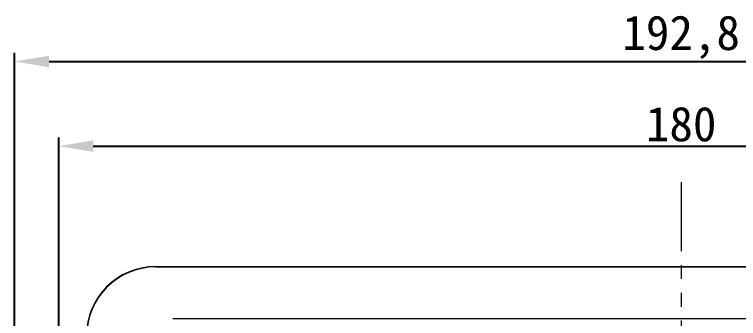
# Model space of a CAD drawing. Extents: x 2195 to 3022, y 1317 to 1901.
# Drawn here: x 2324.7 to 2429.4, y 1666.4 to 1710.3 of the extents above; entities that cross this region are included whole.
import ezdxf

# ---------------------------------------------------------------- set-up
doc = ezdxf.new("R2010")
doc.units = 0
doc.linetypes.add('PHANTOM', pattern=[20, 10, -2, 2, -2, 2, -2])
doc.layers.get('0').update_dxf_attribs({"lineweight": 13})
doc.layers.add('1', color=7, linetype='Continuous', true_color=0xffffff)
doc.layers.add('171', color=7, linetype='Continuous', true_color=0xffffff)
doc.styles.get("Standard").update_dxf_attribs({"font": 'simfang.ttf'})
doc.dimstyles.get("Standard").update_dxf_attribs({"dimtxt": 2.5, "dimasz": 2.5, "dimexe": 1.25, "dimexo": 0.625, "dimtad": 1, "dimtxsty": 'Standard', "dimcen": 2.5, "dimadec": 0, "dimazin": 0, "dimtfac": 1, "dimtmove": 0, "dimatfit": 0, "dimfxl": 0, "dimarcsym": 0})

# ---------------------------------------------------------------- blocks, each defined once
blk = doc.blocks.new('*D3')
at = {"color": 0, "lineweight": -2, "transparency": 16777216}
for p, q in [((2331.11, 1646.05), (2331.11, 1692.53)), ((2511.11, 1646.05), (2511.11, 1692.53)), ((2336.11, 1691.28), (2506.11, 1691.28))]:
    blk.add_line(p, q, dxfattribs=at)
at = {"color": 0, "transparency": 16777216}
for points in [[(2336.11, 1692.12), (2336.11, 1690.45), (2331.11, 1691.28)], [(2506.11, 1692.12), (2506.11, 1690.45), (2511.11, 1691.28)]]:
    blk.add_solid(points, dxfattribs=at)
at = {"layer": 'Defpoints', "color": 0, "transparency": 16777216}
for p in [(2511.11, 1691.28), (2331.11, 1645.43), (2511.11, 1645.43)]:
    blk.add_point(p, dxfattribs=at)
at = {"color": 0, "transparency": 16777216, "insert": (2421.11, 1694.44), "char_height": 5, "attachment_point": 5}
blk.add_mtext('180', dxfattribs=at)
blk = doc.blocks.new('*D4')
at = {"color": 0, "lineweight": -2, "transparency": 16777216}
for p, q in [((2324.71, 1636.71), (2324.71, 1704.76)), ((2517.51, 1636.71), (2517.51, 1704.76)), ((2329.71, 1703.51), (2512.51, 1703.51))]:
    blk.add_line(p, q, dxfattribs=at)
at = {"color": 0, "transparency": 16777216}
for points in [[(2329.71, 1704.34), (2329.71, 1702.68), (2324.71, 1703.51)], [(2512.51, 1704.34), (2512.51, 1702.68), (2517.51, 1703.51)]]:
    blk.add_solid(points, dxfattribs=at)
at = {"layer": 'Defpoints', "color": 0, "transparency": 16777216}
for p in [(2517.51, 1703.51), (2324.71, 1636.09), (2517.51, 1636.09)]:
    blk.add_point(p, dxfattribs=at)
at = {"color": 0, "transparency": 16777216, "insert": (2421.11, 1707.02), "char_height": 5, "attachment_point": 5}
blk.add_mtext('192,8', dxfattribs=at)

msp = doc.modelspace()

# ---------------------------------------------------------------- linework, layer by layer
at = {"layer": '1', "linetype": 'Continuous', "lineweight": 18}
msp.add_line((2345.11, 1673.87), (2497.11, 1673.87), dxfattribs=at)
at = {"layer": '1', "linetype": 'Continuous', "lineweight": 13}
for p, q in [((2345.11, 1673.82), (2497.11, 1673.82)), ((2338.04, 1670.94), (2338.07, 1670.91)), ((2347.61, 1666.37), (2494.61, 1666.37))]:
    msp.add_line(p, q, dxfattribs=at)
at = {"layer": '1', "linetype": 'Continuous', "lineweight": 18}
msp.add_arc((2345.11, 1663.87), 10, 90, 180, dxfattribs=at)
at = {"layer": '1', "linetype": 'Continuous', "lineweight": 13}
msp.add_arc((2345.11, 1663.87), 9.95, 90, 180, dxfattribs=at)
at = {"layer": '171', "color": 1, "linetype": 'PHANTOM', "lineweight": 5}
msp.add_line((2421.11, 1686.08), (2421.11, 1523.86), dxfattribs=at)

# ---------------------------------------------------------------- dimensions: what is measured, and where the dimension line sits
at = {"color": 3}
for base, p1, p2, picture, middle in [((2517.51, 1703.51), (2324.71, 1636.09), (2517.51, 1636.09), '*D4', (2421.11, 1703.51)), ((2511.11, 1691.28), (2331.11, 1645.43), (2511.11, 1645.43), '*D3', (2421.11, 1691.28))]:
    dim = msp.add_linear_dim(base=base, p1=p1, p2=p2, dimstyle='Standard', override={"dimtxt": 5, "dimasz": 5, "dimdec": 1, "dimtp": 0.1, "dimtm": 0.1}, dxfattribs=at)
    dim.commit()
    dim.dimension.update_dxf_attribs({"geometry": picture, "text_midpoint": middle, "dimtype": 160})

doc.saveas('drawing.dxf')
